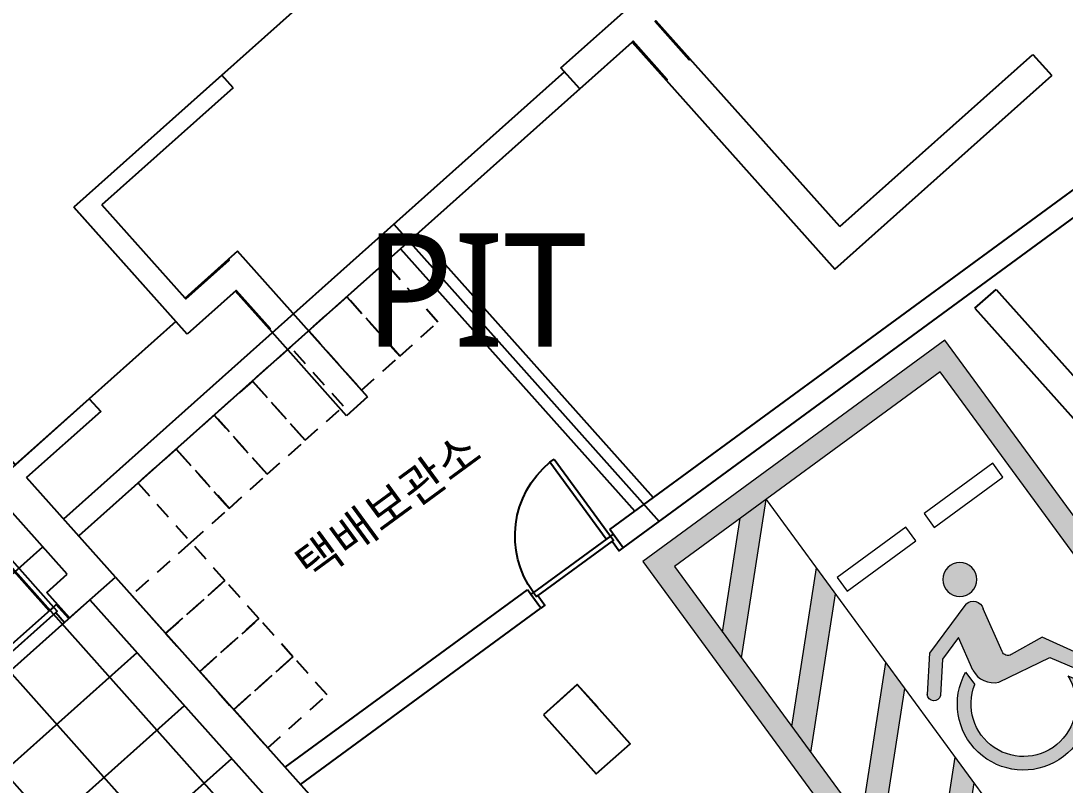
# Model space of a CAD drawing. Header units: millimetres. Extents: x 75184266 to 76346726, y -35850126 to -33679385.
# Drawn here: x 75392592 to 75401790, y -34519179 to -34512446 of the extents above; entities that cross this region are included whole.
import ezdxf
from ezdxf.enums import TextEntityAlignment as Align

# ---------------------------------------------------------------- set-up
doc = ezdxf.new("R2010")
doc.units = ezdxf.units.MM
doc.header["$LTSCALE"] = 50
doc.header["$MEASUREMENT"] = 0
for name, pattern in [('XR-지하3층$0$-HID', [2.5, 1.5, -1]), ('XR-지하3층$0$H', [1.3, 0.8, -0.5]), ('XR-지하3층$0$HIDDEN2', [0.1875, 0.125, -0.0625])]:
    doc.linetypes.add(name, pattern=pattern)
for name, color, linetype in [('XR-지하3층$0$1712-PL$0$DOOR', 4, 'CONTINUOUS'), ('XR-지하3층$0$1HIDDEN2', 1, 'XR-지하3층$0$HIDDEN2'), ('XR-지하3층$0$5', 5, 'CONTINUOUS'), ('XR-지하3층$0$hat', 8, 'CONTINUOUS'), ('XR-지하3층$0$장애인', 11, 'CONTINUOUS')]:
    doc.layers.add(name, color=color, linetype=linetype)
doc.layers.add('건축', color=8, linetype='CONTINUOUS', plot=False)
doc.styles.add('XR-지하3층$0$맑은고딕', font='')
doc.styles.get('XR-지하3층$0$맑은고딕').set_extended_font_data('Malgun Gothic')

# ---------------------------------------------------------------- blocks, each defined once
blk = doc.blocks.new('XR-지하3층$0$장애인 주차')
at = {"layer": 'XR-지하3층$0$5', "ltscale": 4}
h = blk.add_hatch(color=7, dxfattribs=at)
h.dxf.hatch_style = 1
h.paths.add_polyline_path([(3842, -695.1), (4402, -695.1), (4402, -1115.1), (3842, -1115.1)])
h.paths.add_polyline_path([(3892, -1065.1), (4352, -1065.1), (4352, -745.1), (3892, -745.1)], flags=16)
h.paths.add_polyline_path([(3982.2, -989.9), (3988.1, -973.1), (4011.2, -981.2), (4046.3, -898.3), (4135.9, -898.3), (4137.1, -880.6), (4072.3, -880.6), (4072.3, -862.9), (4138.4, -862.9), (4142.2, -809.8, -3.72247), (4161, -796.7), (4152.4, -916.1), (4058.1, -916.1), (4021, -1003.5)], flags=0)
h = blk.add_hatch(color=256, dxfattribs=at)
h.dxf.hatch_style = 1
h.paths.add_polyline_path([(4352, -1065.1), (4352, -745.1), (3892, -745.1), (3892, -1065.1)])
at = {"layer": 'XR-지하3층$0$hat'}
h = blk.add_hatch(color=7, dxfattribs=at)
edge = h.paths.add_edge_path()
edge.add_line((4161, -796.7), (4152.4, -916.1))
edge.add_line((4152.4, -916.1), (4058.1, -916.1))
edge.add_line((4058.1, -916.1), (4021, -1003.5))
edge.add_line((4021, -1003.5), (3982.2, -989.9))
edge.add_line((3982.2, -989.9), (3988.1, -973.1))
edge.add_line((3988.1, -973.1), (4011.2, -981.2))
edge.add_line((4011.2, -981.2), (4046.3, -898.3))
edge.add_line((4046.3, -898.3), (4135.9, -898.3))
edge.add_line((4135.9, -898.3), (4137.1, -880.6))
edge.add_line((4137.1, -880.6), (4072.3, -880.6))
edge.add_line((4072.3, -880.6), (4072.3, -862.9))
edge.add_line((4072.3, -862.9), (4138.4, -862.9))
edge.add_line((4138.4, -862.9), (4142.2, -809.8))
edge.add_arc((4140.3, -787.1), 22.8, -24.88273, 274.96983, ccw=False)
edge = h.paths.add_edge_path()
edge.add_line((4047.7, -981.5), (4057.8, -957.6))
edge.add_arc((4127.5, -941.6), 71.5, 192.8781, 416.16881)
edge.add_line((4167.3, -882.3), (4168.7, -862.5))
edge.add_arc((4127.5, -941.6), 89.2, 206.53502, 422.4866, ccw=False)
at = {"layer": 'XR-지하3층$0$장애인', "lineweight": 5, "true_color": 0xffffff}
blk.add_hatch(color=7, dxfattribs=at).paths.add_polyline_path([(2472, 3994.9), (2472, -1005.1), (3842, -1005.1), (3842, -805.1), (2672, -805.1), (2672, 3794.9), (5572, 3794.9), (5572, -805.1), (4402, -805.1), (4402, -1005.1), (5772, -1005.1), (5772, 3994.9)])
h = blk.add_hatch(color=7, dxfattribs=at)
h.paths.add_polyline_path([(5572, 2794.9), (5572, 3077.8), (4854.8, 3794.9), (4572, 3794.9)])
h.paths.add_polyline_path([(4572, 3044.9), (4572, 2762.1), (5572, 1762.1), (5572, 2044.9)])
h.paths.add_polyline_path([(4572, 2012.1), (4572, 1729.2), (5572, 729.2), (5572, 1012.1)])
h.paths.add_polyline_path([(5572, -303.6), (5572, -20.8), (4572, 979.2), (4572, 696.4)])
h.paths.add_polyline_path([(4572, -53.6), (4572, -336.5), (5040.6, -805.1), (5323.4, -805.1)])
h = blk.add_hatch(color=7, dxfattribs=at)
h.paths.add_polyline_path([(3763.2, 2216.3, -1), (3462.6, 2216.3, -1)])
h.paths.add_polyline_path([(3992.2, 1503.2, -0.343093), (3870.4, 1283.5), (3381.1, 1193.9), (3089.6, 708, -0.931653), (2987, 769.6), (3329.5, 1378.6), (3638.5, 1415.3, 0.446048), (3688.6, 1485.1), (3600.5, 1888.3, -0.596144), (3699, 2008.6), (4213.7, 1850.8), (4443.2, 1569.4, -0.883364), (4354.9, 1493), (4150.9, 1740.9), (3925.1, 1810.1)])
h.paths.add_polyline_path([(4052.6, 1393), (4055.4, 1527.5, -1.526545), (3257.3, 820.2), (3348, 968.9, 1.638056)])
at = {"layer": 'XR-지하3층$0$1HIDDEN2', "color": 11}
for points in [[(4161, -796.7), (4152.4, -916.1), (4058.1, -916.1), (4021, -1003.5), (3982.2, -989.9), (3988.1, -973.1), (4011.2, -981.2), (4046.3, -898.3), (4135.9, -898.3), (4137.1, -880.6), (4072.3, -880.6), (4072.3, -862.9), (4138.4, -862.9), (4142.2, -809.8)], [(4167.3, -882.3), (4168.7, -862.5)]]:
    blk.add_lwpolyline(points, dxfattribs=at)
for centre, radius, start, end in [((4140.3, -787.1), 22.8, 335.11727, 274.96983), ((4127.5, -941.6), 89.2, 206.53502, 62.4866), ((4127.5, -941.6), 71.5, 192.8781, 56.16881)]:
    blk.add_arc(centre, radius, start, end, dxfattribs=at)
at = {"layer": 'XR-지하3층$0$5', "lineweight": 5}
for p, q in [((4572, 3794.9), (4572, -805.1)), ((5572, 2794.9), (4572, 3794.9)), ((5572, 3077.8), (4854.8, 3794.9)), ((5572, 2044.9), (4572, 3044.9)), ((5572, 1762.1), (4572, 2762.1)), ((5572, 1012.1), (4572, 2012.1)), ((5572, 729.2), (4572, 1729.2)), ((5572, -20.8), (4572, 979.2)), ((5572, -303.6), (4572, 696.4)), ((5323.4, -805.1), (4572, -53.6)), ((5040.6, -805.1), (4572, -336.5))]:
    blk.add_line(p, q, dxfattribs=at)
at = {"layer": 'XR-지하3층$0$5', "ltscale": 4}
for p, q in [((4165.3, -1004.6), (4165.3, -804.6)), ((4165.3, -804.6), (4165.3, -904.6))]:
    blk.add_line(p, q, dxfattribs=at)
at = {"layer": 'XR-지하3층$0$5', "lineweight": 5}
for points in [[(3842, -1005.1), (2472, -1005.1), (2472, 3994.9), (5772, 3994.9), (5772, -1005.1), (4402, -1005.1)], [(3842, -805.1), (2672, -805.1), (2672, 3794.9), (5572, 3794.9), (5572, -805.1), (4402, -805.1)]]:
    blk.add_lwpolyline(points, dxfattribs=at)
at = {"layer": 'XR-지하3층$0$5', "ltscale": 4}
for points in [[(3842, -695.1), (3842, -1115.1), (4402, -1115.1), (4402, -695.1)], [(3892, -745.1), (3892, -1065.1), (4352, -1065.1), (4352, -745.1)]]:
    blk.add_lwpolyline(points, close=True, dxfattribs=at)
at = {"layer": 'XR-지하3층$0$장애인', "color": 8, "lineweight": 5}
for p, q in [((3699, 2008.6, 0), (4213.7, 1850.8, 0)), ((3688.6, 1485.1), (3600.5, 1888.3, 0)), ((4213.7, 1850.8, 0), (4443.2, 1569.4, 0)), ((3925.1, 1810.1, 0), (4150.9, 1740.9, 0)), ((4150.9, 1740.9, 0), (4354.9, 1493, 0)), ((4055.4, 1527.5), (4052.6, 1393)), ((3348, 968.9), (3257.3, 820.2))]:
    blk.add_line(p, q, dxfattribs=at)
at = {"layer": 'XR-지하3층$0$장애인', "color": 7, "lineweight": 5}
for points in [[(3523.1, 2719.9), (2773.1, 2719.9), (2773.1, 2869.9), (3523.1, 2869.9)], [(4473.1, 2719.9), (3723.1, 2719.9), (3723.1, 2869.9), (4473.1, 2869.9)]]:
    blk.add_lwpolyline(points, close=True, dxfattribs=at)
at = {"layer": 'XR-지하3층$0$장애인', "color": 8, "lineweight": 5, "extrusion": (0.976964, 0.213404, 0), "elevation": 4221}
blk.add_lwpolyline([(616.6, 0), (930.8, 0)], dxfattribs=at)
at = {"layer": 'XR-지하3층$0$장애인', "color": 8, "lineweight": 5}
for points in [[(3992.2, 1503.2, -0.343093), (3870.4, 1283.5), (3381.1, 1193.9), (3094, 715.3)], [(3094, 715.3, -1.000002), (2987, 769.6), (3329.5, 1378.6), (3639.5, 1415.4)]]:
    blk.add_lwpolyline(points, format="xyb", dxfattribs=at)
blk.add_circle((3612.9, 2216.3), 150.3, dxfattribs=at)
for centre, radius, start, end in [((3682.3, 1921.8, 0), 88.4, 79.11433, 202.31847), ((4394.3, 1536.7, 0), 58.8, 227.96553, 33.79043), ((3810.4, 1000), 581.7, 198.00599, 65.09494), ((3632.2, 1472.6), 57.7, 276.27861, 12.43535), ((3809.3, 999.9), 462.3, 183.85247, 58.2396)]:
    blk.add_arc(centre, radius, start, end, dxfattribs=at)
blk = doc.blocks.new('XR-지하3층$0$1712-PL$0$FSD1000')
at = {"layer": 'XR-지하3층$0$1712-PL$0$DOOR', "color": 9}
for p, q in [((25, -101.3, 0), (865, -101.3, 0)), ((40, -146.3, 0), (850, -146.3, 0))]:
    blk.add_line(p, q, dxfattribs=at)
at = {"layer": 'XR-지하3층$0$1712-PL$0$DOOR', "elevation": 0}
for points in [[(25, 738.7), (25, -101.3), (70, -101.3), (70, 738.7)], [(-5, -251.3), (-5, -101.3), (25, -101.3), (25, -146.3), (40, -146.3), (40, -251.3)], [(895, -251.3), (895, -101.3), (865, -101.3), (865, -146.3), (850, -146.3), (850, -251.3)]]:
    blk.add_lwpolyline(points, close=True, dxfattribs=at)
at = {"layer": 'XR-지하3층$0$1712-PL$0$DOOR', "color": 9}
blk.add_arc((25, -101.3, 0), 840, 360, 86.92911, dxfattribs=at)

msp = doc.modelspace()

# ---------------------------------------------------------------- hatches: boundary and pattern name
at = {"layer": '건축', "ltscale": 100}
h = msp.add_hatch(dxfattribs=at)
h.set_pattern_fill('NET', color=256, scale=5000, angle=36.25067)
h.set_pattern_definition([(131.749, (75393424.47, -34517345.5), (-466.293, -416.17), []), (221.749, (75393424.47, -34517345.5), (416.17, -466.293), [])])
h.paths.add_polyline_path([(75395474.6, -34520093.1), (75393200.6, -34517545.3), (75393000.9, -34517321.4), (75391935.5, -34516127.7), (75385275.3, -34522072), (75385773.2, -34522501), (75386186.9, -34522857.5), (75388751.8, -34525731.3), (75390236.5, -34524406.2), (75389490.7, -34523570.6), (75389087.8, -34523930.2), (75387863.1, -34522558), (75387902.1, -34521872.1), (75391643, -34518533.3), (75391842.8, -34518757.1), (75392532, -34519529.3), (75391812, -34520171.9), (75393396.8, -34521947.5)])

# ---------------------------------------------------------------- linework, layer by layer
at = {"layer": '건축'}
for p, q in [((75397348, -34512858.5), (75399437, -34510994.1)), ((75397514.5, -34513045), (75397977.1, -34512632.2)), ((75399804, -34514258.7), (75401505.1, -34512740.5)), ((75399804, -34514258.7), (75398485.6, -34512781.5)), ((75394362.7, -34512922.7), (75393057.1, -34514087.9)), ((75394462.6, -34513034.6), (75394362.7, -34512922.7)), ((75399761.6, -34514631.7), (75401671.5, -34512927)), ((75398276.7, -34512967.9), (75399761.6, -34514631.7)), ((75394488.6, -34514820.8), (75394055.9, -34515207)), ((75401182, -34514811.5), (75402460.5, -34516243.9)), ((75400995.5, -34514978), (75402274, -34516410.4)), ((75393294.9, -34515886.2), (75392642.1, -34516468.9)), ((75393424.5, -34517345.5), (75392642.1, -34516468.9)), ((75393000.9, -34517321.4), (75392318.4, -34516556.7)), ((75392821.8, -34517481.2), (75393000.9, -34517321.4)), ((75393021.6, -34517705.1), (75393424.5, -34517345.5)), ((75397306.2, -34518458.4), (75397492.7, -34518291.9))]:
    msp.add_line(p, q, dxfattribs=at)
at = {"layer": '건축', "ltscale": 0.5}
for p, q in [((75397779.2, -34516926.1), (75404714.9, -34511841.2)), ((75397897.5, -34517087.4), (75404994.5, -34511884.3)), ((75397381.3, -34512895.8), (75392968.3, -34516834.4)), ((75397514.5, -34513045), (75393101.5, -34516983.7)), ((75397897.5, -34517087.4), (75397779.2, -34516926.1)), ((75394920.6, -34519021.9), (75397053.4, -34517458.2)), ((75397171.7, -34517619.5), (75397053.4, -34517458.2)), ((75395054.4, -34519171.8), (75397171.7, -34517619.5))]:
    msp.add_line(p, q, dxfattribs=at)
at = {"layer": '건축', "linetype": 'XR-지하3층$0$H', "ltscale": 50}
msp.add_lwpolyline([(75407254.5, -34515698.2), (75400159.6, -34507748.9), (75393057.1, -34514087.9), (75393956, -34515095.1), (75393195, -34515774.3), (75392542.2, -34516357), (75391959.6, -34515704.1), (75390377.1, -34517116.5), (75388679.2, -34515214), (75384575.8, -34518876.3), (75385213.8, -34519591.1), (75384655.9, -34520089.1), (75384608.3, -34520144.3), (75383173.4, -34518907.8), (75384054.6, -34517885.1), (75376842.6, -34511670.8)], dxfattribs=at)
at = {"layer": '건축'}
for points in [[(75398485.6, -34512781.5), (75398478.2, -34512788.1), (75398178.5, -34512452.4), (75398186, -34512445.8)], [(75398276.7, -34512967.9), (75398284.2, -34512961.3), (75397984.5, -34512625.5), (75397977.1, -34512632.2)], [(75394045.3, -34514894.8), (75394038.6, -34514887.4), (75394419.1, -34514547.8), (75394425.8, -34514555.2)], [(75394481.1, -34514827.5), (75394488.6, -34514820.8), (75394788.2, -34515156.6), (75394780.8, -34515163.2)], [(75397194.3, -34518558.3), (75397660.4, -34519080.5), (75397958.8, -34518814.2), (75397492.7, -34518291.9)]]:
    msp.add_lwpolyline(points, close=True, dxfattribs=at)
at = {"layer": '건축', "ltscale": 0.5}
for points in [[(75398485.6, -34512781.5), (75398478.2, -34512788.1), (75398178.5, -34512452.4), (75398186, -34512445.8)], [(75398276.7, -34512967.9), (75398284.2, -34512961.3), (75397984.5, -34512625.5), (75397977.1, -34512632.2)], [(75401505.1, -34512740.5), (75401671.5, -34512927)], [(75395878, -34514237.5), (75398214.2, -34516855.2)], [(75396085.8, -34514320.2), (75398161.5, -34516645.9)], [(75395936.6, -34514453.3), (75397999.4, -34516764.7)], [(75394038.6, -34514887.4), (75394045.3, -34514894.8), (75394425.8, -34514555.2), (75394419.1, -34514547.8)], [(75394780.8, -34515163.2), (75394788.2, -34515156.6), (75394488.6, -34514820.8), (75394481.1, -34514827.5)], [(75393195, -34515774.3), (75393294.9, -34515886.2)], [(75393424.5, -34517345.5), (75395889.8, -34520107.8)], [(75393200.6, -34517545.3), (75395474.6, -34520093.1)], [(75397672.5, -34518493.3), (75397492.7, -34518291.9)]]:
    msp.add_lwpolyline(points, dxfattribs=at)
at = {"layer": '건축'}
for points in [[(75401505.1, -34512740.5), (75401671.5, -34512927)], [(75397514.5, -34513045), (75397348, -34512858.5)], [(75394462.6, -34513034.6), (75393306.2, -34514066.7)], [(75394038.6, -34514887.4), (75393306.2, -34514066.7)], [(75394055.9, -34515207), (75393057.1, -34514087.9)], [(75394501.2, -34514474.5), (75394419.1, -34514547.8)], [(75395646.5, -34515757.8), (75394501.2, -34514474.5)], [(75400995.5, -34514978), (75401182, -34514811.5)], [(75395460, -34515924.2), (75394780.8, -34515163.2)], [(75393195, -34515774.3), (75392318.4, -34516556.7)], [(75395646.5, -34515757.8), (75395460, -34515924.2)], [(75393021.6, -34517705.1), (75392821.8, -34517481.2)]]:
    msp.add_lwpolyline(points, dxfattribs=at)
at = {"layer": '건축', "linetype": 'XR-지하3층$0$-HID', "ltscale": 2}
for points in [[(75396264.7, -34515098.8), (75395798.6, -34514576.5), (75395462.8, -34514876.2), (75395928.9, -34515398.4)], [(75395928.9, -34515398.4), (75395462.8, -34514876.2), (75395127.1, -34515175.8), (75395593.2, -34515698.1)], [(75395432.8, -34515841.2), (75394966.7, -34515319), (75394631, -34515618.6), (75395097.1, -34516140.9)], [(75395097.1, -34516140.9), (75394631, -34515618.6), (75394295.2, -34515918.3), (75394761.3, -34516440.5)], [(75394761.3, -34516440.5), (75394295.2, -34515918.3), (75393959.5, -34516217.9), (75394425.6, -34516740.2)], [(75394425.6, -34516740.2), (75393959.5, -34516217.9), (75393623.8, -34516517.5), (75394089.9, -34517039.8)], [(75394089.9, -34517039.8), (75393567.6, -34517505.9), (75393867.3, -34517841.6), (75394389.5, -34517375.5)], [(75394389.5, -34517375.5), (75393867.3, -34517841.6), (75394166.9, -34518177.4), (75394689.2, -34517711.3)], [(75394689.2, -34517711.3), (75394166.9, -34518177.4), (75394466.6, -34518513.1), (75394988.8, -34518047)], [(75394988.8, -34518047), (75394466.6, -34518513.1), (75394766.2, -34518848.8), (75395288.4, -34518382.7)]]:
    msp.add_lwpolyline(points, close=True, dxfattribs=at)

# ---------------------------------------------------------------- block references
at = {"layer": '건축', "xscale": -1}
for name, p, rotation in [('XR-지하3층$0$장애인 주차', (75405086.6, -34517018.2), 36.24693489493007), ('XR-지하3층$0$1712-PL$0$FSD1000', (75397744.9, -34516887.7, 0), 36.24693027632809)]:
    msp.add_blockref(name, p, dxfattribs=dict(at, rotation=rotation))
at = {"layer": '건축', "xscale": -1.111164041924104, "yscale": 1.111164040863514, "zscale": 1.111164041234692, "rotation": 41.74906410552141}
msp.add_blockref('XR-지하3층$0$1712-PL$0$FSD1000', (75392824, -34517507.1, 0), dxfattribs=at)

# ---------------------------------------------------------------- texts
at = {"layer": '건축', "style": 'XR-지하3층$0$맑은고딕'}
msp.add_text('PIT', height=1000, dxfattribs=at).set_placement((75396594.4, -34514817.1), align=Align.MIDDLE_CENTER)
msp.add_text('택배보관소', height=300, rotation=36.24693, dxfattribs=at).set_placement((75395825.3, -34516728, 0), align=Align.MIDDLE_CENTER)

doc.saveas('drawing.dxf')
